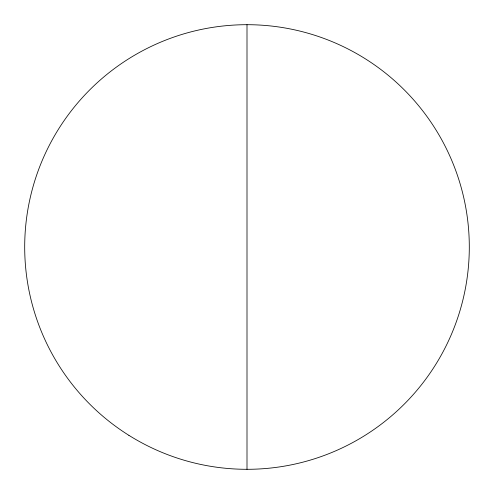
<?xml version="1.0" encoding="UTF-8"?>
<svg xmlns="http://www.w3.org/2000/svg" width="494" height="494" viewBox="0 0 494 494"><rect width="100%" height="100%" fill="white"/><g stroke="black" fill="none" stroke-linecap="round" stroke-linejoin="round"><path stroke-width="0.74" d="M247 24.7L247 469.3M128.891 435.331A222.3 222.3 0 0 0 469.152 255.12A222.3 222.3 0 0 0 142.957 50.549A222.3 222.3 0 0 0 128.891 435.331"/></g></svg>
